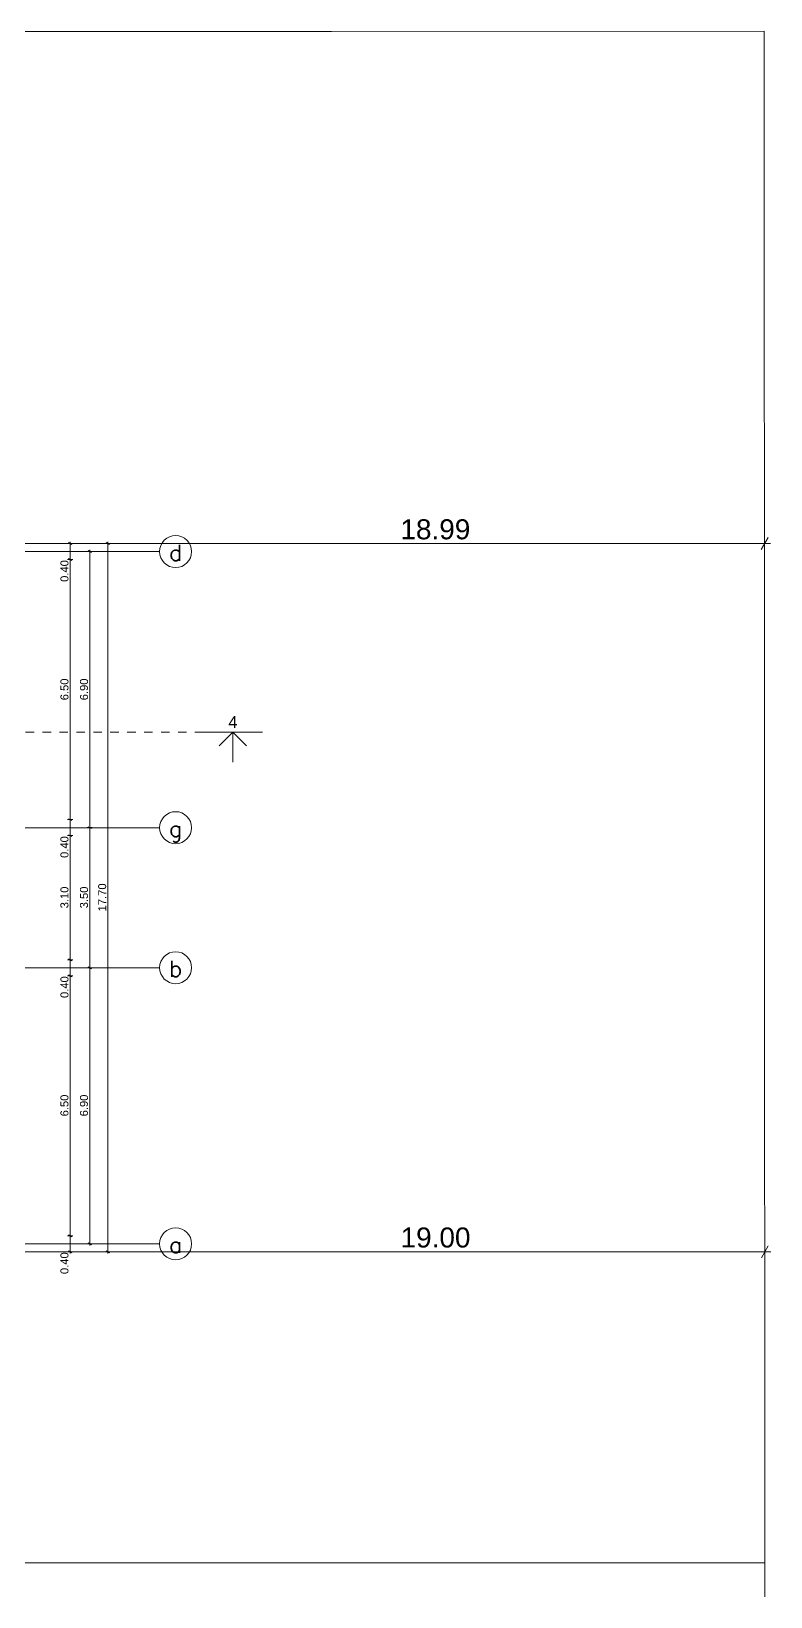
# Model space of a CAD drawing. Header units: millimetres. Extents: x 476571643 to 477489869, y 4620928210 to 4621294454.
# Drawn here: x 477238487 to 477256965, y 4620928568 to 4620967691 of the extents above; entities that cross this region are included whole.
import ezdxf

# ---------------------------------------------------------------- set-up
doc = ezdxf.new("R2010")
doc.units = ezdxf.units.MM
doc.header["$MEASUREMENT"] = 0
doc.linetypes.add('Dashed', pattern=[423.333333, 211.666667, -211.666667])
for name, color, linetype, lineweight in [('0_Pen_No__42_Pen_No__250_Pen_No__5', 5, 'Continuous', 0), ('Annotation - Text_Pen_No__7_Pen_No__5', 5, 'Continuous', 0), ('New_._Pen_No__1', 1, 'Continuous', 0), ('New_shenobebi_Pen_No__1', 1, 'Continuous', 0), ('New_Structural - Bearing_Pen_No__1', 1, 'Continuous', 0), ('RED LINE_Pen_No__1', 1, 'Continuous', 0), ('zoma_Pen_No__1', 1, 'Continuous', 0), ('zoma_Pen_No__142', 142, 'Continuous', 0), ('zoma_Pen_No__5_Pen_No__5', 5, 'Continuous', 0)]:
    doc.layers.add(name, color=color, linetype=linetype, lineweight=lineweight)
doc.layers.add('zoma', color=7, linetype='Continuous')
doc.styles.add('GENERATED_STYLE_1', font='arial.ttf')
doc.styles.add('GENERATED_STYLE_2', font='arial.ttf')
doc.linetypes.add('Break', pattern='A,0,[1,a-5 saxl бѓ’бѓђбѓ¦бѓ”бѓ‘бѓ”бѓ‘бѓ\x98_1.Shx,S=15.679026,R=0,X=0,Y=0],-1975.557214,0', length=1975.557214)
doc.dimstyles.new('GENERATED_STYLE__12', dxfattribs={"dimtxt": 500, "dimasz": 228, "dimexe": 0.18, "dimexo": 3, "dimgap": 0.09, "dimtad": 1, "dimtih": 1, "dimtoh": 1, "dimlfac": 0.001, "dimzin": 0, "dimdsep": 46, "dimtxsty": 'GENERATED_STYLE_2', "dimblk": 'ARROWHEAD_2', "dimblk1": 'ARROWHEAD_2', "dimblk2": 'ARROWHEAD_2', "dimcen": 0.09, "dimclrd": 1, "dimclre": 1, "dimclrt": 1, "dimadec": 0, "dimazin": 0, "dimtfac": 1, "dimtdec": 4, "dimtmove": 2, "dimatfit": 3, "dimfxl": 1, "dimtolj": 1, "dimtzin": 0, "dimarcsym": 0})
doc.dimstyles.new('GENERATED_STYLE__7', dxfattribs={"dimtxt": 200, "dimasz": 64.421331, "dimexe": 0.18, "dimexo": 3, "dimgap": 0.09, "dimtad": 1, "dimlfac": 0.001, "dimzin": 0, "dimdsep": 46, "dimtxsty": 'GENERATED_STYLE_2', "dimblk": 'ARROWHEAD_2', "dimblk1": 'ARROWHEAD_2', "dimblk2": 'ARROWHEAD_2', "dimcen": 0.09, "dimclrd": 142, "dimclre": 142, "dimclrt": 142, "dimadec": 0, "dimazin": 0, "dimtfac": 1, "dimtdec": 4, "dimtmove": 0, "dimatfit": 3, "dimfxl": 1, "dimtolj": 1, "dimtzin": 0, "dimarcsym": 0})

# ---------------------------------------------------------------- blocks, each defined once
blk = doc.blocks.new('*D1163', base_point=(476844527, 4621385791))
at = {"layer": 'zoma_Pen_No__142', "color": 142, "linetype": 'Continuous', "lineweight": 0, "transparency": 16777216}
for p, q in [((477239904, 4620944312), (477239989, 4620944263)), ((477240010, 4620944288), (477239883, 4620944288)), ((477239946, 4620937388), (477239946, 4620944288)), ((477240010, 4620937388), (477239883, 4620937388)), ((477239904, 4620937412), (477239989, 4620937363)), ((477239946, 4620937346), (477239946, 4620937388))]:
    blk.add_line(p, q, dxfattribs=at)
at = {"layer": 'zoma_Pen_No__142', "color": 142, "lineweight": 0, "transparency": 16777216, "insert": (477239906, 4620940572), "char_height": 200, "attachment_point": 7, "rotation": 90, "style": 'GENERATED_STYLE_2'}
blk.add_mtext('\\A1;{\\pql;\\fArial CYR|b0|i0|c204|p34;6.90}', dxfattribs=at)
blk = doc.blocks.new('ARROWHEAD_2')
at = {"color": 0, "linetype": 'Continuous', "lineweight": 0}
for p, q in [((0, 0), (-1, 0)), ((-0.38, -0.66), (0.38, 0.66))]:
    blk.add_line(p, q, dxfattribs=at)
blk = doc.blocks.new('*D1164', base_point=(476844527, 4621385791))
at = {"layer": 'zoma_Pen_No__142', "color": 142, "linetype": 'Continuous', "lineweight": 0, "transparency": 16777216}
for p, q in [((477240010, 4620947788), (477239883, 4620947788)), ((477239904, 4620947812), (477239989, 4620947763)), ((477239946, 4620944288), (477239946, 4620947788)), ((477239904, 4620944312), (477239989, 4620944263)), ((477240010, 4620944288), (477239883, 4620944288))]:
    blk.add_line(p, q, dxfattribs=at)
at = {"layer": 'zoma_Pen_No__142', "color": 142, "lineweight": 0, "transparency": 16777216, "insert": (477239906, 4620945772), "char_height": 200, "attachment_point": 7, "rotation": 90, "style": 'GENERATED_STYLE_2'}
blk.add_mtext('\\A1;{\\pql;\\fArial CYR|b0|i0|c204|p34;3.50}', dxfattribs=at)
blk = doc.blocks.new('*D1165', base_point=(476844527, 4621385791))
at = {"layer": 'zoma_Pen_No__142', "color": 142, "linetype": 'Continuous', "lineweight": 0, "transparency": 16777216}
for p, q in [((477240010, 4620954688), (477239883, 4620954688)), ((477239989, 4620954663), (477239904, 4620954712)), ((477239946, 4620954688), (477239946, 4620954729)), ((477239946, 4620947788), (477239946, 4620954688)), ((477240010, 4620947788), (477239883, 4620947788)), ((477239904, 4620947812), (477239989, 4620947763))]:
    blk.add_line(p, q, dxfattribs=at)
at = {"layer": 'zoma_Pen_No__142', "color": 142, "lineweight": 0, "transparency": 16777216, "insert": (477239906, 4620950972), "char_height": 200, "attachment_point": 7, "rotation": 90, "style": 'GENERATED_STYLE_2'}
blk.add_mtext('\\A1;{\\pql;\\fArial CYR|b0|i0|c204|p34;6.90}', dxfattribs=at)
blk = doc.blocks.new('*D1166', base_point=(476844527, 4621385791))
at = {"layer": 'zoma_Pen_No__142', "color": 142, "linetype": 'Continuous', "lineweight": 0, "transparency": 16777216}
for p, q in [((477239521, 4620937588), (477239394, 4620937588)), ((477239415, 4620937612), (477239500, 4620937563)), ((477239457, 4620937188), (477239457, 4620937588)), ((477239521, 4620937188), (477239394, 4620937188)), ((477239415, 4620937212), (477239500, 4620937163)), ((477239457, 4620937146), (477239457, 4620937188))]:
    blk.add_line(p, q, dxfattribs=at)
at = {"layer": 'zoma_Pen_No__142', "color": 142, "lineweight": 0, "transparency": 16777216, "insert": (477239417, 4620936631), "char_height": 200, "attachment_point": 7, "rotation": 89.9995, "style": 'GENERATED_STYLE_2'}
blk.add_mtext('\\A1;{\\pql;\\fArial CYR|b0|i0|c204|p34;0.40}', dxfattribs=at)
blk = doc.blocks.new('*D1167', base_point=(476844527, 4621385791))
at = {"layer": 'zoma_Pen_No__142', "color": 142, "linetype": 'Continuous', "lineweight": 0, "transparency": 16777216}
for p, q in [((477239415, 4620944112), (477239500, 4620944063)), ((477239457, 4620937588), (477239457, 4620944088)), ((477239521, 4620937588), (477239394, 4620937588)), ((477239415, 4620937612), (477239500, 4620937563)), ((477239457, 4620937188), (477239457, 4620937588))]:
    blk.add_line(p, q, dxfattribs=at)
at = {"layer": 'zoma_Pen_No__142', "color": 142, "lineweight": 0, "transparency": 16777216, "char_height": 200, "attachment_point": 7, "rotation": 89.9995, "style": 'GENERATED_STYLE_2'}
for s, insert in [('\\A1;{\\pql;\\fArial CYR|b0|i0|c204|p34;0.40}', (477239417, 4620943531)), ('\\A1;{\\pql;\\fArial CYR|b0|i0|c204|p34;6.50}', (477239417, 4620940572))]:
    blk.add_mtext(s, dxfattribs=dict(at, insert=insert))
blk = doc.blocks.new('*D1168', base_point=(476844527, 4621385791))
at = {"layer": 'zoma_Pen_No__142', "color": 142, "linetype": 'Continuous', "lineweight": 0, "transparency": 16777216}
for p, q in [((477239457, 4620944488), (477239457, 4620947588)), ((477239521, 4620944488), (477239394, 4620944488)), ((477239415, 4620944512), (477239500, 4620944463)), ((477239457, 4620944088), (477239457, 4620944488)), ((477239521, 4620944088), (477239394, 4620944088)), ((477239415, 4620944112), (477239500, 4620944063)), ((477239457, 4620937588), (477239457, 4620944088))]:
    blk.add_line(p, q, dxfattribs=at)
blk = doc.blocks.new('*D1169', base_point=(476844527, 4621385791))
at = {"layer": 'zoma_Pen_No__142', "color": 142, "linetype": 'Continuous', "lineweight": 0, "transparency": 16777216}
for p, q in [((477239521, 4620947588), (477239394, 4620947588)), ((477239415, 4620947612), (477239500, 4620947563)), ((477239457, 4620944488), (477239457, 4620947588)), ((477239521, 4620944488), (477239394, 4620944488)), ((477239415, 4620944512), (477239500, 4620944463))]:
    blk.add_line(p, q, dxfattribs=at)
at = {"layer": 'zoma_Pen_No__142', "color": 142, "lineweight": 0, "transparency": 16777216, "char_height": 200, "attachment_point": 7, "rotation": 89.9995, "style": 'GENERATED_STYLE_2'}
for s, insert in [('\\A1;{\\pql;\\fArial CYR|b0|i0|c204|p34;0.40}', (477239417, 4620947031)), ('\\A1;{\\pql;\\fArial CYR|b0|i0|c204|p34;3.10}', (477239417, 4620945772))]:
    blk.add_mtext(s, dxfattribs=dict(at, insert=insert))
blk = doc.blocks.new('*D1170', base_point=(476844527, 4621385791))
at = {"layer": 'zoma_Pen_No__142', "color": 142, "linetype": 'Continuous', "lineweight": 0, "transparency": 16777216}
for p, q in [((477239457, 4620947988), (477239457, 4620954488)), ((477239521, 4620947988), (477239394, 4620947988)), ((477239415, 4620948012), (477239500, 4620947963)), ((477239457, 4620947588), (477239457, 4620947988)), ((477239521, 4620947588), (477239394, 4620947588)), ((477239415, 4620947612), (477239500, 4620947563)), ((477239457, 4620944488), (477239457, 4620947588))]:
    blk.add_line(p, q, dxfattribs=at)
blk = doc.blocks.new('*D1171', base_point=(476844527, 4621385791))
at = {"layer": 'zoma_Pen_No__142', "color": 142, "linetype": 'Continuous', "lineweight": 0, "transparency": 16777216}
for p, q in [((477239521, 4620954488), (477239394, 4620954488)), ((477239415, 4620954512), (477239500, 4620954463)), ((477239457, 4620947988), (477239457, 4620954488)), ((477239521, 4620947988), (477239394, 4620947988)), ((477239415, 4620948012), (477239500, 4620947963))]:
    blk.add_line(p, q, dxfattribs=at)
at = {"layer": 'zoma_Pen_No__142', "color": 142, "lineweight": 0, "transparency": 16777216, "char_height": 200, "attachment_point": 7, "rotation": 89.9995, "style": 'GENERATED_STYLE_2'}
for s, insert in [('\\A1;{\\pql;\\fArial CYR|b0|i0|c204|p34;0.40}', (477239417, 4620953931)), ('\\A1;{\\pql;\\fArial CYR|b0|i0|c204|p34;6.50}', (477239417, 4620950972))]:
    blk.add_mtext(s, dxfattribs=dict(at, insert=insert))
blk = doc.blocks.new('*D1172', base_point=(476844527, 4621385791))
at = {"layer": 'zoma_Pen_No__142', "color": 142, "linetype": 'Continuous', "lineweight": 0, "transparency": 16777216}
for p, q in [((477239415, 4620954512), (477239500, 4620954463)), ((477239457, 4620947988), (477239457, 4620954488))]:
    blk.add_line(p, q, dxfattribs=at)
blk = doc.blocks.new('*D1173', base_point=(476844527, 4621385791))
at = {"layer": 'zoma_Pen_No__142', "color": 142, "linetype": 'Continuous', "lineweight": 0, "transparency": 16777216}
for p, q in [((477239521, 4620954888), (477239394, 4620954888)), ((477239500, 4620954863), (477239415, 4620954912)), ((477239457, 4620954888), (477239457, 4620954929)), ((477239457, 4620954488), (477239457, 4620954888)), ((477239521, 4620954488), (477239394, 4620954488)), ((477239415, 4620954512), (477239500, 4620954463)), ((477239457, 4620947988), (477239457, 4620954488))]:
    blk.add_line(p, q, dxfattribs=at)
blk = doc.blocks.new('*D1174', base_point=(476844527, 4621385791))
at = {"layer": 'zoma_Pen_No__142', "color": 142, "linetype": 'Continuous', "lineweight": 0, "transparency": 16777216}
for p, q in [((477240465, 4620954888), (477240338, 4620954888)), ((477240444, 4620954863), (477240359, 4620954912)), ((477240401, 4620937188), (477240401, 4620954888)), ((477240465, 4620937188), (477240338, 4620937188)), ((477240359, 4620937212), (477240444, 4620937163)), ((477240401, 4620937146), (477240401, 4620937188))]:
    blk.add_line(p, q, dxfattribs=at)
at = {"layer": 'zoma_Pen_No__142', "color": 142, "lineweight": 0, "transparency": 16777216, "insert": (477240361, 4620945696), "char_height": 200, "attachment_point": 7, "rotation": 90, "style": 'GENERATED_STYLE_2'}
blk.add_mtext('\\A1;{\\pql;\\fArial CYR|b0|i0|c204|p34;17.70}', dxfattribs=at)
blk = doc.blocks.new('*D1175', base_point=(476844527, 4621385791))
at = {"layer": 'zoma_Pen_No__142', "color": 142, "linetype": 'Continuous', "lineweight": 0, "transparency": 16777216}
for p, q in [((477240465, 4620954888), (477240338, 4620954888)), ((477240444, 4620954863), (477240359, 4620954912)), ((477240401, 4620954888), (477240401, 4620954929))]:
    blk.add_line(p, q, dxfattribs=at)
blk = doc.blocks.new('*D1666', base_point=(476844527, 4621385791))
at = {"layer": 'zoma_Pen_No__1', "color": 1, "linetype": 'Continuous', "lineweight": 0, "transparency": 16777216}
for p, q in [((477237675, 4620954888), (477237821, 4620954888)), ((477237908, 4620955038), (477237735, 4620954738)), ((477237821, 4620954663), (477237821, 4620955113)), ((477237821, 4620954888), (477256811, 4620954888)), ((477256725, 4620954738), (477256898, 4620955038)), ((477256811, 4620954663), (477256811, 4620955113)), ((477256811, 4620954888), (477256958, 4620954888))]:
    blk.add_line(p, q, dxfattribs=at)
at = {"layer": 'zoma_Pen_No__1', "color": 1, "lineweight": 0, "transparency": 16777216, "insert": (477247711, 4620954988), "char_height": 500, "attachment_point": 7, "style": 'GENERATED_STYLE_2'}
blk.add_mtext('\\A1;{\\pql;\\fArial CYR|b0|i0|c204|p34;18.99}', dxfattribs=at)
blk = doc.blocks.new('*D1667', base_point=(476844527, 4621385791))
at = {"layer": 'zoma_Pen_No__1', "color": 1, "linetype": 'Continuous', "lineweight": 0, "transparency": 16777216}
for p, q in [((477237908, 4620937338), (477237735, 4620937038)), ((477237821, 4620936963), (477237821, 4620937413)), ((477256732, 4620937038), (477256905, 4620937338)), ((477256819, 4620936963), (477256819, 4620937413)), ((477237675, 4620937188), (477237821, 4620937188)), ((477237821, 4620937188), (477256819, 4620937188)), ((477256819, 4620937188), (477256965, 4620937188))]:
    blk.add_line(p, q, dxfattribs=at)
at = {"layer": 'zoma_Pen_No__1', "color": 1, "lineweight": 0, "transparency": 16777216, "insert": (477247715, 4620937288), "char_height": 500, "attachment_point": 7, "style": 'GENERATED_STYLE_2'}
blk.add_mtext('\\A1;{\\pql;\\fArial CYR|b0|i0|c204|p34;19.00}', dxfattribs=at)

msp = doc.modelspace()

# ---------------------------------------------------------------- linework, layer by layer
at = {"layer": '0_Pen_No__42_Pen_No__250_Pen_No__5', "color": 5, "linetype": 'Continuous', "lineweight": 0}
for centre in [(477242093.846, 4620954687.562), (477242093.846, 4620954687.562), (477242093.846, 4620947787.562), (477242093.846, 4620947787.562), (477242093.846, 4620944287.562), (477242093.846, 4620944287.562), (477242093.846, 4620937387.562), (477242093.846, 4620937387.562)]:
    msp.add_circle(centre, 400, dxfattribs=at)
at = {"layer": 'New_shenobebi_Pen_No__1', "color": 1, "linetype": 'Dashed', "lineweight": 0}
msp.add_lwpolyline([(477242788.947, 4620950174.762), (477210684.725, 4620950174.762)], dxfattribs=at)
at = {"layer": 'New_shenobebi_Pen_No__1', "color": 1, "linetype": 'Continuous', "lineweight": 0}
for points in [[(477244262.694, 4620950174.762), (477242788.947, 4620950174.762)], [(477243525.82, 4620950174.762), (477243184.675, 4620949833.617)], [(477243525.82, 4620950174.762), (477243525.82, 4620949421.764)], [(477243525.82, 4620950174.762), (477243866.965, 4620949833.617)]]:
    msp.add_lwpolyline(points, dxfattribs=at)
at = {"layer": 'New_Structural - Bearing_Pen_No__1', "color": 1, "linetype": 'Break', "lineweight": 0}
msp.add_line((477203753.78, 4620929414.176), (477256821.719, 4620929414.176), dxfattribs=at)
at = {"layer": 'RED LINE_Pen_No__1', "color": 1, "linetype": 'Continuous', "lineweight": 0, "flags": 128}
msp.add_lwpolyline([(477202850.333, 4620967664.563), (477236131.48, 4620967682.687), (477245985.706, 4620967686.636), (477256806.089, 4620967691.359), (477256822.064, 4620928567.537)], dxfattribs=at)
at = {"layer": 'zoma_Pen_No__5_Pen_No__5', "color": 5, "linetype": 'Continuous', "lineweight": 0}
for p, q in [((477212840.766, 4620954687.562), (477241693.846, 4620954687.562)), ((477212840.766, 4620947787.562), (477241693.846, 4620947787.562)), ((477212840.766, 4620944287.562), (477241693.846, 4620944287.562)), ((477212840.766, 4620937387.562), (477241693.846, 4620937387.562))]:
    msp.add_line(p, q, dxfattribs=at)

# ---------------------------------------------------------------- texts
at = {"layer": 'Annotation - Text_Pen_No__7_Pen_No__5', "color": 5, "linetype": 'Continuous', "lineweight": 0, "char_height": 400, "attachment_point": 2}
for s, insert in [('\\A1;{\\pqc;\\Ftxt.shx;d}', (477242096.004, 4620954860.682)), ('\\A1;{\\pqc;\\Ftxt.shx;g}', (477242096.004, 4620947961.882)), ('\\A1;{\\pqc;\\Ftxt.shx;b}', (477242096.004, 4620944461.882)), ('\\A1;{\\pqc;\\Ftxt.shx;a}', (477242096.004, 4620937561.882))]:
    msp.add_mtext(s, dxfattribs=dict(at, insert=insert))
at = {"layer": 'New_._Pen_No__1', "color": 1, "linetype": 'Continuous', "lineweight": 0, "insert": (477243525.82, 4620950577.62), "char_height": 300, "attachment_point": 2, "style": 'GENERATED_STYLE_1'}
msp.add_mtext('\\A1;{\\pqc;\\fArial|b0|i0|c0|p34;4}', dxfattribs=at)

# ---------------------------------------------------------------- dimensions: what is measured, and where the dimension line sits
at = {"layer": 'zoma', "color": 1, "linetype": 'Continuous', "lineweight": 0}
for base, p2, picture, middle in [((477256811.28, 4620954887.562), (477256811.28, 4620954979.375), '*D1666', (477248551.125, 4620955237.562)), ((477256818.544, 4620937187.562), (477256818.544, 4620937189.612), '*D1667', (477248554.757, 4620937537.562))]:
    dim = msp.add_linear_dim(base=base, p1=(477237821.317, 4620954887.559), p2=p2, dimstyle='GENERATED_STYLE__12', dxfattribs=at)
    dim.commit()
    dim.dimension.update_dxf_attribs({"geometry": picture, "text_midpoint": middle, "dimtype": 160})
at = {"layer": 'zoma', "color": 142, "linetype": 'Continuous', "lineweight": 0}
for base, p1, p2, angle, picture, middle, turn in [((477240401.240026414, 4620954887.558731079), (477214576.618180573, 4620954887.558731079), (477216721.317036092, 4620954887.558731079), 90, '*D1175', (477240261.240025818, 4620954881.265732765), 90), ((477240401.24, 4620954887.559), (477237891.242, 4620937187.562), (477214576.618, 4620954887.559), 90, '*D1174', (477240261.24, 4620946031.618), 90), ((477239457.489, 4620954887.575), (477241352.846, 4620954487.558), (477241352.846, 4620954887.558), 89.9994828, '*D1173', (477239317.482, 4620954190.728), 89.9994828), ((477239457.485, 4620954487.575), (477241452.846, 4620947987.558), (477239457.485, 4620954487.575), 89.9994828, '*D1171', (477239317.456, 4620951231.284), 89.9994828), ((477239457.426, 4620947987.576), (477241452.846, 4620947587.558), (477241452.846, 4620947987.558), 89.9994828, '*D1170', (477239317.42, 4620947290.729), 89.9994828), ((477239457.485, 4620954487.575), (477239457.485, 4620954487.575), (477241352.846, 4620954487.558), 89.9994828, '*D1172', (477239317.485, 4620954481.283), 89.9994828), ((477239946.402, 4620954687.562), (477241608.176, 4620947787.562), (477241608.176, 4620954687.562), 90, '*D1165', (477239806.402, 4620951231.269), 90), ((477239457.423, 4620947587.576), (477241152.846, 4620944487.558), (477241452.846, 4620947587.558), 89.9994828, '*D1169', (477239317.409, 4620946031.283), 89.9994828), ((477239457.395, 4620944487.573), (477241152.846, 4620944087.558), (477241152.846, 4620944487.558), 89.9994828, '*D1168', (477239317.388, 4620943790.727), 89.9994828), ((477239946.402, 4620947787.562), (477241398.49, 4620944287.562), (477241608.176, 4620947787.562), 90, '*D1164', (477239806.402, 4620946031.269), 90), ((477239946.402, 4620944287.562), (477241398.49, 4620937387.562), (477241398.49, 4620944287.562), 90, '*D1163', (477239806.402, 4620940831.269), 90), ((477239457.391, 4620944087.573), (477241152.846, 4620937587.558), (477241152.846, 4620944087.558), 89.9994828, '*D1167', (477239317.362, 4620940831.282), 89.9994828), ((477239457.332, 4620937587.573), (477241152.846, 4620937187.558), (477241152.846, 4620937587.558), 89.9994828, '*D1166', (477239317.326, 4620936890.727), 89.9994828)]:
    dim = msp.add_linear_dim(base=base, p1=p1, p2=p2, angle=angle, dimstyle='GENERATED_STYLE__7', dxfattribs=at)
    dim.commit()
    dim.dimension.update_dxf_attribs({"geometry": picture, "text_midpoint": middle, "dimtype": 160, "text_rotation": turn})

doc.saveas('drawing.dxf')
